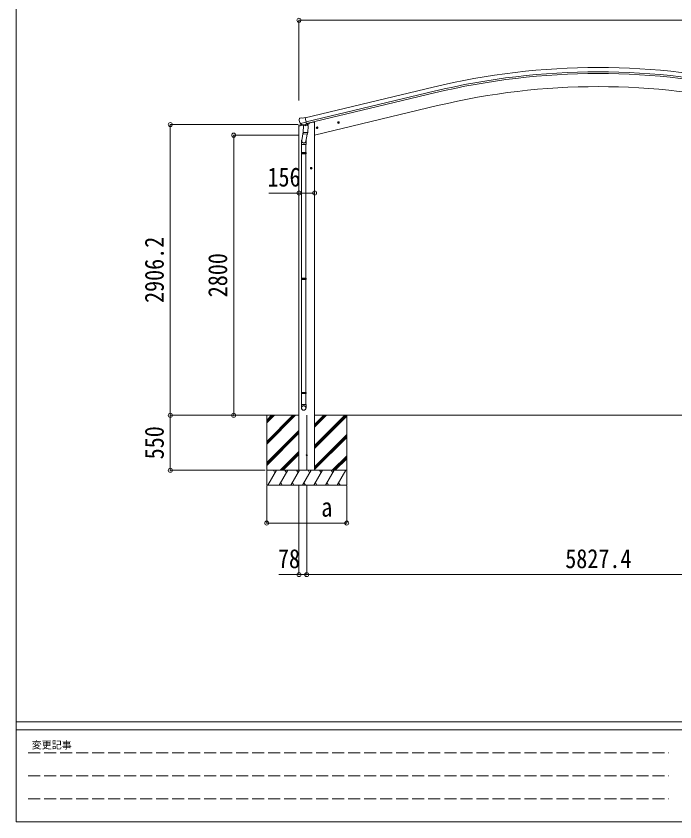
# Model space of a CAD drawing. Units: millimetres at full size, sheet at 1:40. Extents: x -11181 to 11305, y -7804 to 7716.
# Drawn here: x -11181 to -4596, y -7804 to 251 of the extents above; entities that cross this region are included whole.
import ezdxf
from ezdxf.enums import TextEntityAlignment as Align

# ---------------------------------------------------------------- set-up
doc = ezdxf.new("R2010")
doc.units = ezdxf.units.MM
doc.header["$LTSCALE"] = 40
doc.header["$PDMODE"] = 32
doc.header["$PDSIZE"] = 40
doc.linetypes.add('DASHED3', pattern=[4, 3, -1])
for name, color, linetype, lineweight in [('0-0_0', 7, 'Continuous', 9), ('0-1_本体', 4, 'Continuous', 9), ('0-2_部品', 7, 'Continuous', 9), ('0-8_PARTS2', 2, 'Continuous', 9), ('0-A_寸法', 6, 'Continuous', 9), ('F-0_240', 7, 'Continuous', 9)]:
    doc.layers.add(name, color=color, linetype=linetype, lineweight=lineweight)
doc.styles.add('ＭＳ ゴシック', font='')
doc.styles.get('ＭＳ ゴシック').set_extended_font_data('MS Gothic')

msp = doc.modelspace()

# ---------------------------------------------------------------- linework, layer by layer
at = {"layer": '0-0_0'}
for p, q in [((-8353.31, -3739.41), (-8854.98, -3739.42)), ((-8675.76, -3788.01), (-8627.16, -3739.41)), ((-8675.76, -3802.15), (-8613.02, -3739.41)), ((-8675.76, -3816.3), (-8598.88, -3739.41)), ((-8675.76, -4028.43), (-8386.75, -3739.41)), ((-8675.76, -4014.28), (-8400.89, -3739.41)), ((-8675.76, -4000.14), (-8415.03, -3739.41)), ((-8675.76, -3739.41), (-8675.76, -4439.41)), ((-8197.31, -3830.06), (-8106.66, -3739.41)), ((-8197.31, -3844.2), (-8092.52, -3739.41)), ((-8197.31, -3858.35), (-8078.38, -3739.41)), ((-8197.31, -4056.33), (-7880.39, -3739.41)), ((-8197.31, -4042.19), (-7894.53, -3739.41)), ((-8197.31, -4070.48), (-7875.76, -3748.93)), ((-8196.81, -3739.41), (-2526.66, -3739.41)), ((-7875.76, -3739.41), (-7875.76, -4439.41)), ((-8675.76, -4212.27), (-8353.31, -3889.83)), ((-8675.76, -4226.42), (-8353.31, -3903.97)), ((-8675.76, -4240.56), (-8353.31, -3918.11)), ((-8197.31, -4254.32), (-7875.76, -3932.78)), ((-8197.31, -4268.46), (-7875.76, -3946.92)), ((-8197.31, -4282.61), (-7875.76, -3961.06)), ((-8540.77, -4289.41), (-8353.31, -4101.96)), ((-8526.63, -4289.41), (-8353.31, -4116.1)), ((-8512.48, -4289.41), (-8353.31, -4130.24)), ((-8020.27, -4289.41), (-7875.76, -4144.91)), ((-8006.13, -4289.41), (-7875.76, -4159.05)), ((-7991.98, -4289.41), (-7875.76, -4173.19)), ((-7875.76, -4289.41), (-8675.76, -4289.41)), ((-8665.47, -4439.41), (-8578.87, -4289.41)), ((-8593.87, -4315.4), (-8608.87, -4289.41)), ((-8550, -4439.41), (-8463.4, -4289.41)), ((-8478.4, -4315.4), (-8493.4, -4289.41)), ((-8434.53, -4439.41), (-8347.93, -4289.41)), ((-8362.93, -4315.4), (-8377.93, -4289.41)), ((-8208.76, -4289.41), (-8342.76, -4289.41)), ((-8319.06, -4439.41), (-8232.46, -4289.41)), ((-8247.46, -4315.4), (-8262.46, -4289.41)), ((-8203.59, -4439.41), (-8116.99, -4289.41)), ((-8131.99, -4315.4), (-8146.99, -4289.41)), ((-8088.12, -4439.41), (-8001.52, -4289.41)), ((-8031.52, -4289.41), (-8016.52, -4315.4)), ((-7972.65, -4439.41), (-7886.05, -4289.41)), ((-8535, -4413.44), (-8520, -4439.41)), ((-8419.53, -4413.43), (-8404.53, -4439.41)), ((-8304.06, -4413.43), (-8289.06, -4439.41)), ((-8188.59, -4413.44), (-8173.59, -4439.41)), ((-8073.12, -4413.44), (-8058.12, -4439.41)), ((-7957.65, -4413.44), (-7942.65, -4439.41)), ((-8675.76, -4439.41), (-7875.76, -4439.41))]:
    msp.add_line(p, q, dxfattribs=at)
at = {"layer": '0-1_本体'}
for p, q in [((-8292.36, -765.69), (-7013.26, -458.61)), ((-7003.18, -500.58), (-8282.28, -807.67)), ((-8278.35, -824.03), (-6999.25, -516.95)), ((-8197.8, -939.41), (-6968.67, -644.33)), ((-8197.8, -939.41), (-6968.67, -644.33)), ((-8353.3, -4289.41), (-8353.3, -849.24)), ((-8324.73, -832.9), (-8324.73, -833.41)), ((-8217.8, -810.03), (-8251.3, -818.08)), ((-8197.8, -810.03), (-8217.8, -810.03)), ((-8197.8, -4289.41), (-8197.8, -810.03))]:
    msp.add_line(p, q, dxfattribs=at)
for radius in [7073, 7029.83, 7013, 6882, 6882]:
    msp.add_arc((-5362.1, -7336.18), radius, 76.5, 103.5, dxfattribs=at)
at = {"layer": '0-2_部品'}
for p, q in [((-8353.02, -781.6), (-8352.74, -782.75)), ((-8348.8, -773.02), (-8352.65, -779.32)), ((-8345.7, -770.77), (-8332.52, -767.61)), ((-8317.96, -770.28), (-8331.22, -767.58)), ((-8317.96, -770.28), (-8292.03, -764.06)), ((-7956.28, -822.99), (-7960.95, -803.54)), ((-8355.14, -849.74), (-8312.32, -839.46)), ((-8355.14, -842.84), (-8355.14, -849.74)), ((-8325.9, -833.46), (-8352.84, -839.93)), ((-8338.96, -821.9), (-8281.46, -808.1)), ((-8322.11, -836.81), (-8338.49, -822.32)), ((-8319.4, -837.38), (-8311.88, -835.58)), ((-8318.57, -837.26), (-8317.04, -836.9)), ((-8317.04, -836.9), (-8280.33, -828.09)), ((-8315.2, -837.13), (-8315.25, -837.87)), ((-8314.49, -838.91), (-8288.68, -845.34)), ((-8307.58, -844.25), (-8312.25, -911.09)), ((-8261.89, -847.45), (-8307.58, -844.25)), ((-8305.8, -841.07), (-8306.03, -844.36)), ((-8286.28, -829.91), (-8287.3, -844.52)), ((-8280.33, -828.09), (-8278.8, -827.72)), ((-8277.25, -825.61), (-8276.3, -825.68)), ((-8276.3, -825.68), (-8262.99, -841)), ((-8272.62, -829.93), (-8254.41, -825.55)), ((-8266.56, -914.28), (-8261.89, -847.45)), ((-8262.99, -841), (-8263.43, -847.34)), ((-8250.58, -817.54), (-8250.58, -820.69)), ((-8162.82, -862.29), (-8182.26, -866.95)), ((-8179.84, -866.37), (-8177.71, -859.18)), ((-8174.67, -871.82), (-8179.84, -866.37)), ((-8177.71, -859.18), (-8170.41, -857.42)), ((-8170.2, -874.34), (-8174.87, -854.9)), ((-8170.41, -857.42), (-8165.24, -862.87)), ((-7948.89, -810.93), (-7968.34, -815.6)), ((-7965.92, -815.01), (-7963.78, -807.82)), ((-7960.75, -820.46), (-7965.92, -815.01)), ((-7963.78, -807.82), (-7956.49, -806.07)), ((-7956.49, -806.07), (-7951.32, -811.51)), ((-8311.89, -905.97), (-8326.43, -993.84)), ((-8313.11, -923.56), (-8312.24, -911.09)), ((-8312.71, -924.91), (-8312.72, -924.91)), ((-8266.56, -914.28), (-8312.25, -911.09)), ((-8311.27, -925.69), (-8269.57, -928.61)), ((-8273.1, -928.36), (-8285.73, -1003.16)), ((-8266.57, -914.28), (-8267.46, -926.98)), ((-8328.58, -1031), (-8328.58, -996.65)), ((-8282.58, -1031), (-8328.58, -1031)), ((-8326.58, -1031), (-8326.58, -1113.66)), ((-8284.58, -1031), (-8284.58, -1113.66)), ((-8282.58, -996.34), (-8282.58, -1031)), ((-8328.58, -1115.66), (-8327.58, -1113.66)), ((-8282.58, -1115.66), (-8328.58, -1115.66)), ((-8282.58, -1123.66), (-8328.58, -1123.66)), ((-8283.58, -1113.66), (-8327.58, -1113.66)), ((-8283.58, -1125.66), (-8327.58, -1125.66)), ((-8326.58, -1125.66), (-8326.58, -2369.84)), ((-8284.58, -1125.66), (-8284.58, -2369.84)), ((-8282.58, -1115.66), (-8283.58, -1113.66)), ((-8282.58, -1123.66), (-8283.58, -1125.66)), ((-8282.58, -1115.66), (-8282.58, -1123.66)), ((-8221.07, -1269.53), (-8241.07, -1269.53)), ((-8238.58, -1269.53), (-8234.83, -1263.03)), ((-8234.83, -1276.03), (-8238.58, -1269.53)), ((-8234.83, -1263.03), (-8227.32, -1263.03)), ((-8231.07, -1279.53), (-8231.07, -1259.53)), ((-8227.32, -1263.03), (-8223.57, -1269.53)), ((-8328.58, -2371.84), (-8327.58, -2369.84)), ((-8328.58, -2371.84), (-8328.58, -2379.84)), ((-8282.58, -2371.84), (-8328.58, -2371.84)), ((-8328.58, -2379.84), (-8327.58, -2381.84)), ((-8282.58, -2379.84), (-8328.58, -2379.84)), ((-8283.58, -2369.84), (-8327.58, -2369.84)), ((-8283.58, -2381.84), (-8327.58, -2381.84)), ((-8326.58, -2381.84), (-8326.58, -3510.03)), ((-8284.58, -2381.84), (-8284.58, -3510.03)), ((-8282.58, -2371.84), (-8283.58, -2369.84)), ((-8282.58, -2379.84), (-8283.58, -2381.84)), ((-8282.58, -2371.84), (-8282.58, -2379.84)), ((-8328.58, -3512.03), (-8327.58, -3510.03)), ((-8328.58, -3512.03), (-8328.58, -3520.03)), ((-8282.58, -3512.03), (-8328.58, -3512.03)), ((-8328.58, -3520.03), (-8327.58, -3522.03)), ((-8282.58, -3520.03), (-8328.58, -3520.03)), ((-8283.58, -3510.03), (-8327.58, -3510.03)), ((-8283.58, -3522.03), (-8327.58, -3522.03)), ((-8326.58, -3522.03), (-8326.58, -3632.03)), ((-8284.58, -3522.03), (-8284.58, -3632.03)), ((-8282.58, -3512.03), (-8283.58, -3510.03)), ((-8282.58, -3520.03), (-8283.58, -3522.03)), ((-8282.58, -3512.03), (-8282.58, -3520.03)), ((-8282.58, -3632.03), (-8328.58, -3632.03)), ((-8328.58, -3666.17), (-8328.58, -3632.03)), ((-8282.58, -3666.17), (-8282.58, -3632.03))]:
    msp.add_line(p, q, dxfattribs=at)
for points in [[(-8286.6, -829.51), (-8276.88, -827.17), (-8292.03, -764.06)], [(-8339.23, -821.33), (-8338.65, -822.17), (-8338.49, -822.32)], [(-8286.6, -829.51), (-8286.84, -829.66), (-8311.6, -835.6), (-8311.88, -835.58)], [(-8165.24, -862.87), (-8167.37, -870.06), (-8174.67, -871.82)], [(-7951.32, -811.51), (-7953.45, -818.71), (-7960.75, -820.46)], [(-8328.58, -1115.66), (-8328.58, -1123.66), (-8327.58, -1125.66)], [(-8223.57, -1269.53), (-8227.32, -1276.03), (-8234.83, -1276.03)]]:
    msp.add_lwpolyline(points, dxfattribs=at)
for centre, radius in [((-7958.62, -813.26), 8.5), ((-8172.54, -864.62), 8.5), ((-8172.54, -864.62), 7.7), ((-8172.54, -864.62), 6.5), ((-7958.62, -813.26), 7.7), ((-7958.62, -813.26), 6.5), ((-8231.07, -1269.53), 8.5), ((-8231.07, -1269.53), 7.7), ((-8231.07, -1269.53), 6.5)]:
    msp.add_circle(centre, radius, dxfattribs=at)
at = {"layer": '0-2_部品', "color": 4}
msp.add_circle((-8275.55, -4139.41), 4.5, dxfattribs=at)
at = {"layer": '0-2_部品'}
for centre, radius, start, end in [((-8155.94, -735.5), 202.4, 193.5, 205.09125), ((-8344.53, -775.63), 5, 103.5, 148.5), ((-8331.82, -770.52), 3, 78.5, 103.5), ((-8352.14, -842.84), 3, 103.5, 180), ((-8318.68, -836.78), 0.5, 248.23754, 283.5), ((-8315.7, -837.09), 0.5, 356, 103.5), ((-8314.25, -837.94), 1, 176, 256), ((-8288.33, -844.37), 1.03, 250.03897, 351.96569), ((-8285.68, -829.99), 0.604, 100.59842, 172.20595), ((-8278.92, -827.23), 0.5, 283.5, 318.76246), ((-8255.58, -820.69), 5, 283.5, 0), ((-8311.17, -923.73), 1.95, 175.04017, 217.47766), ((-8311.13, -923.7), 2, 217.40962, 266), ((-8269.43, -926.61), 2, 266, 349.46843), ((-8298.58, -996.65), 30, 177.45142, 180)]:
    msp.add_arc(centre, radius, start, end, dxfattribs=at)
for centre, major_axis, ratio, start_param, end_param in [((-8350.1, -780.88), (-1.57, -2.57), 0.99628, 4.712389, 5.4996506), ((-8320.12, -834.56), (-0.73, -2.92), 0.997631, 5.8041905, 6.6006116), ((-8320.07, -834.33), (2.63, 3.16), 0.650902, 4.0958226, 4.1686332), ((-8320.1, -834.46), (-0.73, -2.92), 0.997631, 0.3902369, 0.4789948), ((-8305.58, -996.34), (23, 0), 0.996195, 2.5560258, 6.5663028), ((-8305.58, -996.34), (21, 0), 0.996195, 2.9349147, 5.9512394), ((-8305.58, -3664.43), (-23, 0), 0.996195, 3.1415927, 6.2831853), ((-8305.58, -3666.17), (-23, 0), 0.996195, 3.1415927, 6.2831853), ((-8305.58, -3666.17), (0, -23.43), 0.981806, 4.712389, 7.8539816)]:
    msp.add_ellipse(centre, major_axis=major_axis, ratio=ratio, start_param=start_param, end_param=end_param, dxfattribs=at)
msp.add_ellipse((-8305.58, -3666.17), major_axis=(21, 0), ratio=0.996195, dxfattribs=at)
at = {"layer": '0-8_PARTS2', "color": 6}
msp.add_line((-8353.31, 209.59), (-2370.29, 209.59), dxfattribs=at)
at = {"layer": '0-8_PARTS2'}
msp.add_line((-8275.55, -3736.91), (-8275.55, -4291.91), dxfattribs=at)
at = {"layer": '0-A_寸法'}
for p, q in [((-8353.31, 209.59), (-8353.31, -592.75)), ((-9639.59, -833.21), (-8360.76, -833.21)), ((-9639.59, -3739.42), (-9639.59, -833.21)), ((-9005.88, -939.43), (-8360.76, -939.43)), ((-9005.88, -3739.42), (-9005.88, -939.43)), ((-8353.31, -1518.17), (-8653.31, -1518.17)), ((-8197.31, -1518.17), (-8353.31, -1518.17)), ((-9639.59, -3739.42), (-9639.59, -4289.41)), ((-9639.59, -3739.42), (-8693.32, -3739.42)), ((-9639.59, -3739.42), (-8690.57, -3739.42)), ((-9005.88, -3739.42), (-8693.32, -3739.42)), ((-9639.59, -4289.41), (-8691.6, -4289.41)), ((-8675.76, -4817.32), (-8675.76, -4442.91)), ((-8353.55, -5332.3), (-8353.55, -4442.91)), ((-8275.55, -5332.3), (-8275.55, -4442.91)), ((-7875.76, -4817.32), (-7875.76, -4442.91)), ((-8675.76, -4817.32), (-7875.76, -4817.32)), ((-8353.55, -5332.3), (-8553.55, -5332.3)), ((-8353.55, -5332.3), (-8275.55, -5332.3)), ((-8275.55, -5332.3), (-2448.16, -5332.3))]:
    msp.add_line(p, q, dxfattribs=at)
for p in [(-8353.31, 209.59), (-9639.59, -833.21), (-9005.88, -939.43), (-8353.31, -1518.17), (-8197.31, -1518.17), (-9639.59, -3739.42), (-9005.88, -3739.42), (-9639.59, -4289.41), (-8675.76, -4817.32), (-7875.76, -4817.32), (-8353.55, -5332.3), (-8275.55, -5332.3)]:
    msp.add_point(p, dxfattribs=at)
at = {"layer": 'F-0_240', "color": 5}
for p, q in [((-11180.61, 7716.46), (-11180.61, -7803.54)), ((-11180.61, -6803.54), (10739.39, -6803.54)), ((-11180.61, -6883.54), (7183.72, -6883.54)), ((-11180.61, -7803.54), (10739.39, -7803.54))]:
    msp.add_line(p, q, dxfattribs=at)
at = {"layer": 'F-0_240', "color": 4, "linetype": 'DASHED3'}
for p, q in [((-11060.61, -7113.54), (-4656.28, -7113.54)), ((-11060.61, -7343.54), (-4656.28, -7343.54)), ((-11060.61, -7573.54), (-4656.28, -7573.54))]:
    msp.add_line(p, q, dxfattribs=at)

# ---------------------------------------------------------------- texts
at = {"layer": '0-A_寸法', "color": 7, "style": 'ＭＳ ゴシック', "width": 0.85}
for s, p in [('156', (-8668.31, -1510.17)), ('a', (-8130.76, -4809.32)), ('78', (-8563.55, -5324.3)), ('5827.4', (-5691.85, -5324.3))]:
    msp.add_text(s, height=190.6, dxfattribs=at).set_placement(p, align=Align.BOTTOM_LEFT)
for s, p in [('2906.2', (-9647.59, -2616.32)), ('2800', (-9013.88, -2559.43)), ('550', (-9647.59, -4179.42))]:
    msp.add_text(s, height=190.6, rotation=90, dxfattribs=at).set_placement(p, align=Align.BOTTOM_LEFT)
at = {"layer": 'F-0_240', "style": 'ＭＳ ゴシック'}
msp.add_text('変更記事', height=73.31, dxfattribs=at).set_placement((-11024.31, -7093.54), align=Align.BOTTOM_LEFT)

doc.saveas('drawing.dxf')
